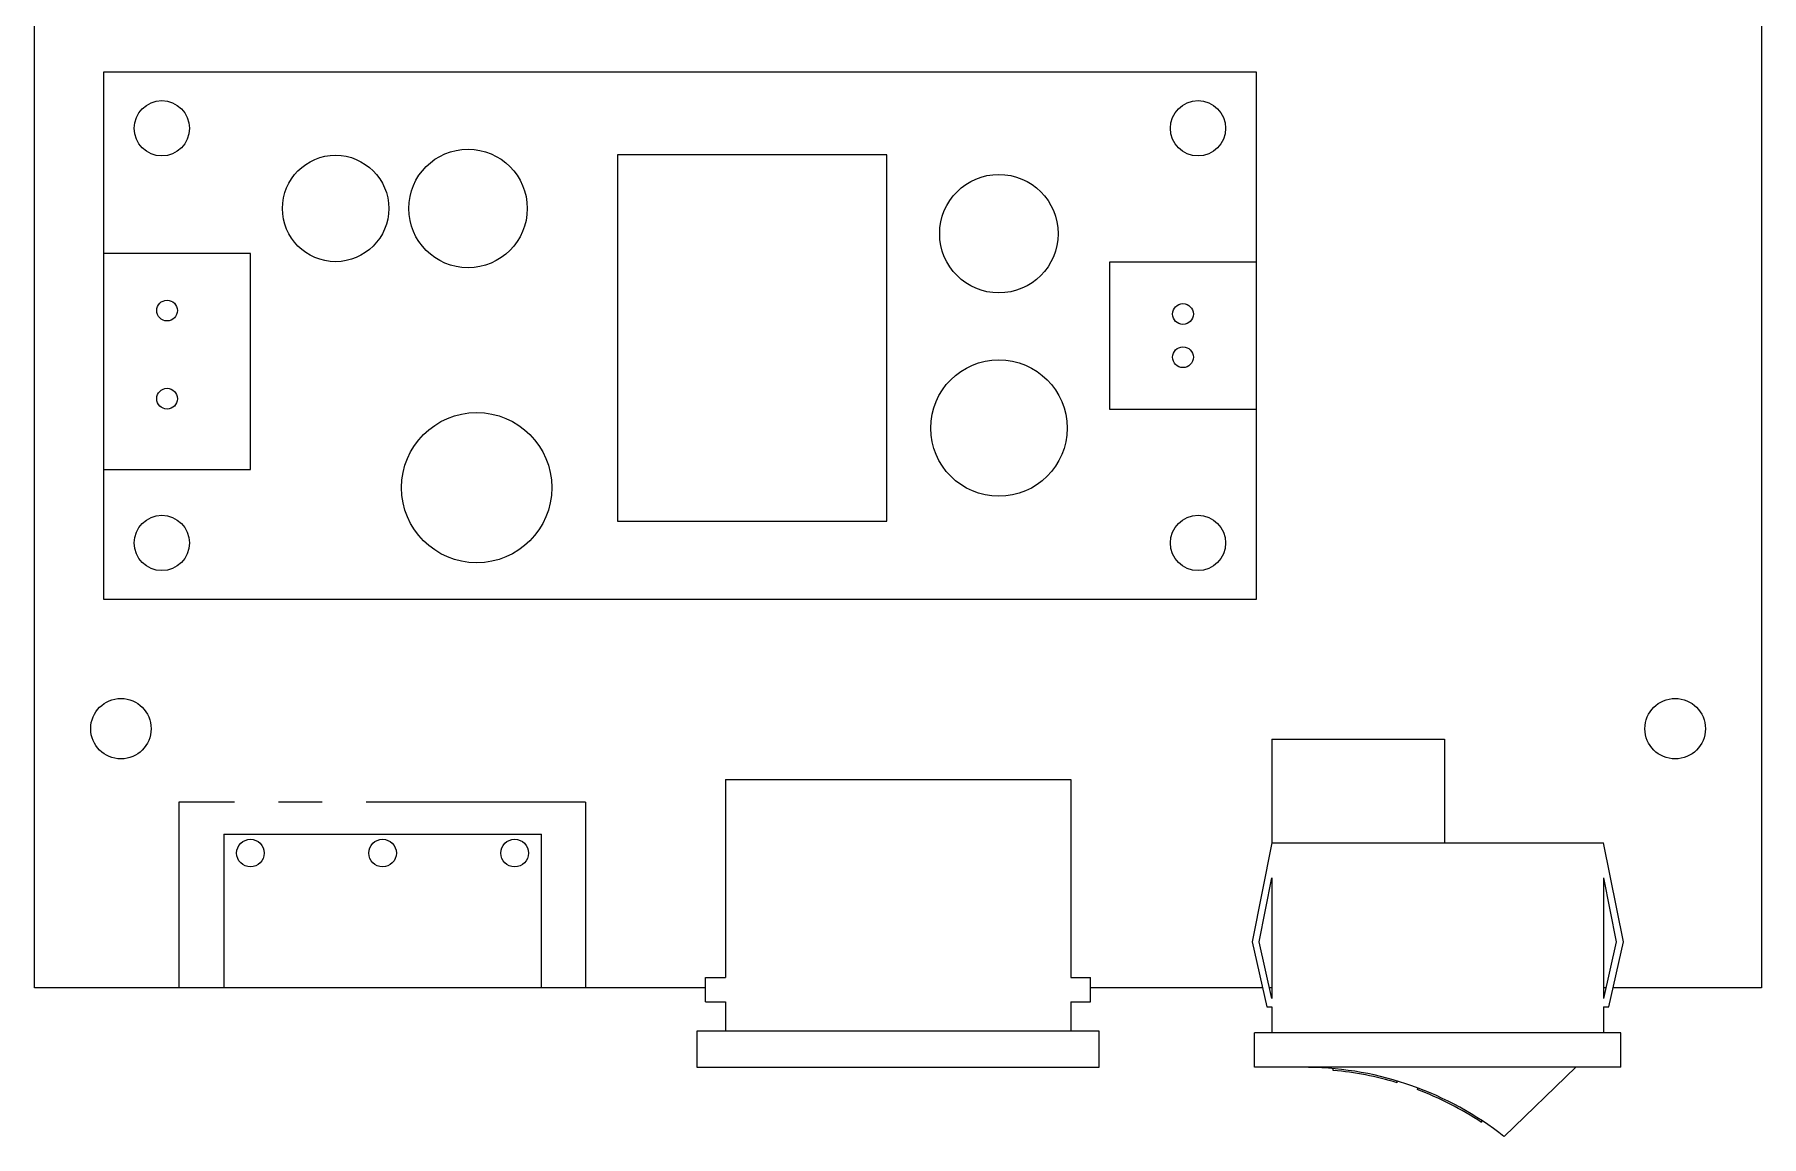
# Model space of a CAD drawing. Header units: millimetres. Extents: x 514 to 849, y -119 to 297.
# Drawn here: x 514.2 to 614.2, y -118.5 to -54.7 of the extents above; entities that cross this region are included whole.
import ezdxf

# ---------------------------------------------------------------- set-up
doc = ezdxf.new("R2010")
doc.units = ezdxf.units.MM
doc.linetypes.add('CENTERX2', pattern=[20.32, 12.7, -2.54, 2.54, -2.54])
doc.layers.add('中心线层', color=1, linetype='CENTERX2', lineweight=25)

msp = doc.modelspace()

# ---------------------------------------------------------------- linework, layer by layer
at = {"color": 7, "linetype": 'Continuous', "lineweight": 25}
for p, q in [((514.25, -109.91), (514.25, 56.09)), ((614.25, 56.09), (614.25, -109.91)), ((585, -56.91), (518.25, -56.91)), ((518.25, -56.91), (518.25, -67.41)), ((585, -67.91), (585, -56.91)), ((548, -61.7), (548, -82.9)), ((563.6, -61.7), (548, -61.7)), ((563.6, -82.9), (563.6, -61.7)), ((526.75, -67.41), (518.25, -67.41)), ((518.25, -67.41), (518.25, -79.91)), ((526.75, -79.91), (526.75, -67.41)), ((576.5, -67.91), (576.5, -76.41)), ((585, -67.91), (576.5, -67.91)), ((585, -76.41), (585, -67.91)), ((576.5, -76.41), (585, -76.41)), ((585, -87.41), (585, -76.41)), ((518.25, -79.91), (526.75, -79.91)), ((518.25, -79.91), (518.25, -87.41)), ((548, -82.9), (563.6, -82.9)), ((518.25, -87.41), (585, -87.41)), ((585.9, -95.51), (595.9, -95.51)), ((585.9, -95.51), (585.9, -101.51)), ((595.9, -95.51), (595.9, -101.51)), ((554.25, -97.86), (554.25, -109.31)), ((554.25, -97.86), (574.25, -97.86)), ((574.25, -97.86), (574.25, -109.31)), ((525.2, -101.01), (543.6, -101.01)), ((525.2, -101.01), (525.2, -109.91)), ((543.6, -109.91), (543.6, -101.01)), ((585.9, -101.51), (584.75, -107.24)), ((585.9, -101.51), (605.1, -101.51)), ((606.25, -107.24), (605.1, -101.51)), ((585.16, -107.24), (585.9, -103.54)), ((585.9, -103.54), (585.9, -110.52)), ((605.1, -103.54), (605.84, -107.24)), ((605.1, -103.54), (605.1, -110.52)), ((584.75, -107.24), (585.6, -111.01)), ((585.9, -110.52), (585.16, -107.24)), ((605.84, -107.24), (605.1, -110.52)), ((605.4, -111.01), (606.25, -107.24)), ((525.2, -109.91), (514.25, -109.91)), ((543.6, -109.91), (525.2, -109.91)), ((553.1, -109.91), (543.6, -109.91)), ((553.1, -110.71), (553.1, -109.31)), ((553.1, -109.31), (554.25, -109.31)), ((574.25, -109.31), (575.4, -109.31)), ((575.4, -110.71), (575.4, -109.31)), ((585.35, -109.91), (575.4, -109.91)), ((585.9, -109.91), (585.76, -109.91)), ((605.24, -109.91), (605.1, -109.91)), ((614.25, -109.91), (605.65, -109.91)), ((553.1, -110.71), (554.25, -110.71)), ((554.25, -110.71), (554.25, -112.41)), ((574.25, -110.71), (575.4, -110.71)), ((574.25, -110.71), (574.25, -112.41)), ((585.6, -111.01), (585.9, -111.01)), ((585.9, -111.01), (585.9, -112.51)), ((605.1, -111.01), (605.4, -111.01)), ((605.1, -111.01), (605.1, -112.51)), ((552.6, -112.41), (552.6, -114.51)), ((575.9, -112.41), (552.6, -112.41)), ((575.9, -114.51), (575.9, -112.41)), ((606.1, -112.51), (584.9, -112.51)), ((584.9, -114.51), (584.9, -112.51)), ((606.1, -114.51), (606.1, -112.51)), ((552.6, -114.51), (575.9, -114.51)), ((606.1, -114.51), (584.9, -114.51)), ((589.43, -114.58), (589.43, -114.69)), ((603.5, -114.51), (599.34, -118.51)), ((593.15, -115.41), (593.15, -115.3)), ((594.32, -115.69), (594.32, -115.8)), ((598.04, -117.57), (598.04, -117.69))]:
    msp.add_line(p, q, dxfattribs=at)
for centre, radius in [((521.62, -60.16), 1.6), ((581.62, -60.16), 1.6), ((531.68, -64.8), 3.08), ((539.35, -64.8), 3.43), ((570.09, -66.26), 3.43), ((521.92, -70.71), 0.6), ((580.75, -70.91), 0.6), ((580.75, -73.41), 0.6), ((570.09, -77.51), 3.95), ((521.92, -75.81), 0.6), ((539.85, -80.96), 4.35), ((521.62, -84.16), 1.6), ((581.62, -84.16), 1.6), ((519.25, -94.91), 1.75), ((609.25, -94.91), 1.75), ((526.75, -102.11), 0.8), ((534.4, -102.11), 0.8), ((542.05, -102.11), 0.8)]:
    msp.add_circle(centre, radius, dxfattribs=at)
for radius, start, end in [(18.75, 51.8675, 89.1923), (18.65, 73.1985, 84.7928), (18.65, 56.571, 69.4193)]:
    msp.add_arc((587.76, -133.26), radius, start, end, dxfattribs=at)
at = {"layer": '中心线层'}
for p, q in [((546.15, -99.17), (522.61, -99.17)), ((522.61, -99.17), (522.61, -109.91)), ((546.15, -99.17), (546.15, -109.91)), ((546.15, -109.91), (522.61, -109.91))]:
    msp.add_line(p, q, dxfattribs=at)

doc.saveas('drawing.dxf')
